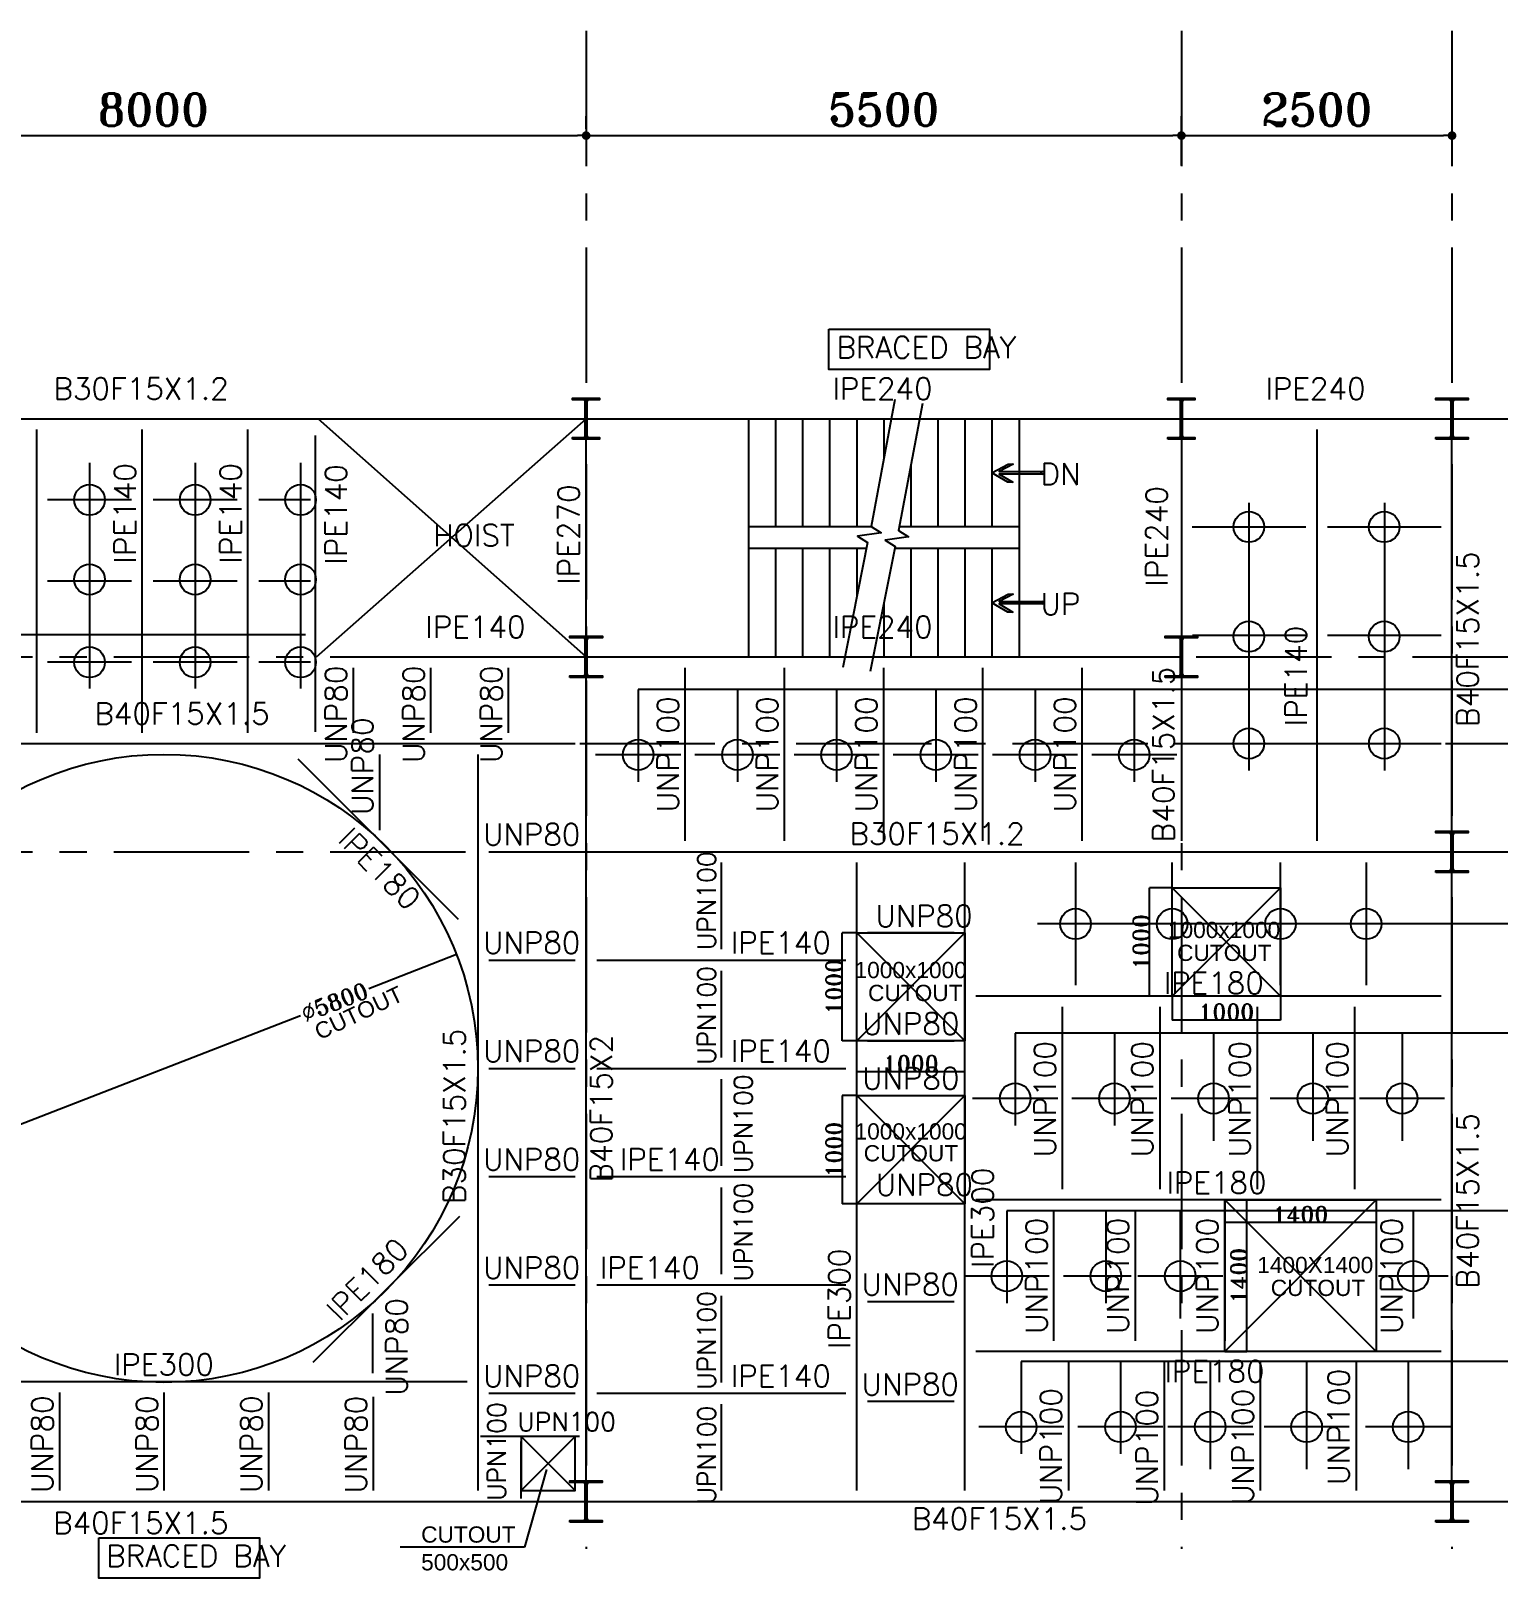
# Model space of a CAD drawing. Header units: inches. Extents: x 1387 to 2676, y -3554 to -2136.
# Drawn here: x 2546.3 to 2559.85, y -2580.46 to -2566.17 of the extents above; entities that cross this region are included whole.
import ezdxf
from ezdxf.enums import TextEntityAlignment as Align

# ---------------------------------------------------------------- set-up
doc = ezdxf.new("R2010")
doc.units = ezdxf.units.IN
doc.header["$MEASUREMENT"] = 0
doc.linetypes.add('CENTER', pattern=[2, 1.25, -0.25, 0.25, -0.25])
doc.linetypes.add('DASHDOTX2', pattern=[2, 1, -0.5, 0, -0.5])
for name, color, linetype in [('3G', 3, 'Continuous'), ('AA-IPE300', 27, 'Continuous'), ('AA_CUT OUT', 250, 'Continuous'), ('Ax', 1, 'DASHDOTX2'), ('AXE', 1, 'CENTER'), ('DIM', 8, 'Continuous'), ('MEMBER TEXT', 7, 'Continuous'), ('NEW-CO-TEXT', 7, 'Continuous'), ('STAIR', 145, 'Continuous'), ('STEEL', 33, 'Continuous'), ('UPN100', 1, 'Continuous'), ('wall', 4, 'Continuous')]:
    doc.layers.add(name, color=color, linetype=linetype)
doc.styles.add('ROMANS', font='ROMANS')
doc.styles.add('ROMANT', font='romant')
doc.styles.get("Standard").update_dxf_attribs({"font": 'arial.ttf'})
doc.dimstyles.new('1-100', dxfattribs={"dimtxt": 0.3, "dimasz": 0.08, "dimexe": 0.18, "dimexo": 0.0625, "dimgap": 0.09, "dimtad": 1, "dimdec": 0, "dimlfac": 1000, "dimdsep": 46, "dimtxsty": 'ROMANT', "dimblk": 'DOT', "dimcen": 0.09, "dimclrd": 1, "dimclre": 1, "dimclrt": 3, "dimadec": 0, "dimazin": 0, "dimtfac": 1, "dimtdec": 0, "dimtix": 1, "dimtofl": 0, "dimtmove": 2, "dimatfit": 3, "dimldrblk": 'DOT', "dimfxl": 1, "dimtolj": 1, "dimarcsym": 0})
doc.dimstyles.new('Copy of 1-100', dxfattribs={"dimtxt": 0.2, "dimasz": 0.08, "dimexe": 0.18, "dimexo": 0.0625, "dimgap": 0.09, "dimtad": 1, "dimdec": 0, "dimlfac": 1000, "dimdsep": 46, "dimtxsty": 'ROMANT', "dimblk": 'DOT', "dimcen": 0.09, "dimclrd": 1, "dimclre": 1, "dimclrt": 3, "dimadec": 0, "dimazin": 0, "dimtfac": 1, "dimtdec": 0, "dimtix": 1, "dimtofl": 0, "dimtmove": 2, "dimatfit": 3, "dimldrblk": 'DOT', "dimfxl": 1, "dimtolj": 1, "dimarcsym": 0})
doc.dimstyles.get("Standard").update_dxf_attribs({"dimtxt": 0.25, "dimasz": 0.18, "dimexe": 0.18, "dimexo": 0.0625, "dimgap": 0.09, "dimtad": 0, "dimdec": 0, "dimlfac": 100, "dimzin": 0, "dimdsep": 46, "dimtxsty": 'Standard', "dimcen": 0.09, "dimadec": 0, "dimazin": 0, "dimtfac": 1, "dimtdec": 0, "dimtofl": 0, "dimtmove": 0, "dimatfit": 3, "dimfxl": 1, "dimtolj": 1, "dimtzin": 0, "dimarcsym": 0})

# ---------------------------------------------------------------- blocks, each defined once
blk = doc.blocks.new('DOT')
at = {"layer": 'DIM', "color": 0, "linetype": 'ByBlock'}
blk.add_line((-0.5, 0), (-1, 0), dxfattribs=at)
at = {"layer": 'DIM', "color": 0, "linetype": 'ByBlock', "const_width": 0.5}
blk.add_lwpolyline([(-0.25, 0, 1), (0.25, 0, 1)], format="xyb", close=True, dxfattribs=at)
blk = doc.blocks.new('*D2538')
at = {"color": 1, "lineweight": -2, "transparency": 16777216}
for p, q in [((-9197, 5050), (-10007, 4735)), ((-14603, 2950), (-10640, 4489))]:
    blk.add_line(p, q, dxfattribs=at)
at = {"layer": 'Defpoints', "color": 0, "transparency": 16777216}
for p in [(-9197, 5050), (-14603, 2950)]:
    blk.add_point(p, dxfattribs=at)
at = {"color": 1, "lineweight": -2, "transparency": 16777216, "xscale": 0.08, "yscale": 0.08, "zscale": 0.08}
for p, rotation in [((-9197, 5050), 21.21852952433842), ((-14603, 2950), 201.2185295243384)]:
    blk.add_blockref('DOT', p, dxfattribs=dict(at, rotation=rotation))
at = {"color": 3, "transparency": 16777216, "insert": (-10324, 4612), "char_height": 150, "attachment_point": 5, "rotation": 21.2185, "style": 'ROMANT'}
blk.add_mtext('\\A1;∅5800', dxfattribs=at)
blk = doc.blocks.new('_Dot')
at = {"layer": 'DIM', "color": 0, "lineweight": -2}
blk.add_line((-0.5, 0), (-1, 0), dxfattribs=at)
at = {"layer": 'DIM', "color": 0, "const_width": 0.5}
blk.add_lwpolyline([(-0.25, 0, 1), (0.25, 0, 1)], format="xyb", close=True, dxfattribs=at)
blk = doc.blocks.new('*D2541')
at = {"color": 1, "lineweight": -2, "transparency": 16777216}
for p, q in [((-5500, 3749), (-5500, 3969)), ((-4500, 3969), (-5500, 3969)), ((-4500, 3749), (-4500, 3969))]:
    blk.add_line(p, q, dxfattribs=at)
at = {"layer": 'Defpoints', "color": 0, "transparency": 16777216}
for p in [(-5500, 3969), (-5500, 3749), (-4500, 3749)]:
    blk.add_point(p, dxfattribs=at)
at = {"color": 1, "lineweight": -2, "transparency": 16777216, "xscale": 0.08, "yscale": 0.08, "zscale": 0.08, "rotation": 180}
blk.add_blockref('DOT', (-5500, 3969), dxfattribs=at)
at = {"color": 1, "lineweight": -2, "transparency": 16777216, "xscale": 0.08, "yscale": 0.08, "zscale": 0.08}
blk.add_blockref('DOT', (-4500, 3969), dxfattribs=at)
at = {"color": 3, "transparency": 16777216, "insert": (-5000, 4044), "char_height": 150, "attachment_point": 5, "style": 'ROMANT'}
blk.add_mtext('\\A1;1000', dxfattribs=at)
blk = doc.blocks.new('*D2543')
at = {"color": 1, "lineweight": -2, "transparency": 16777216}
for p, q in [((-2585, 4667), (-2585, 4445)), ((-1585, 4667), (-1585, 4445)), ((-1585, 4445), (-2585, 4445))]:
    blk.add_line(p, q, dxfattribs=at)
at = {"layer": 'Defpoints', "color": 0, "transparency": 16777216}
for p in [(-2585, 4667), (-1585, 4667), (-2585, 4445)]:
    blk.add_point(p, dxfattribs=at)
at = {"color": 1, "lineweight": -2, "transparency": 16777216, "xscale": 0.08, "yscale": 0.08, "zscale": 0.08, "rotation": 180}
blk.add_blockref('DOT', (-2585, 4445), dxfattribs=at)
at = {"color": 1, "lineweight": -2, "transparency": 16777216, "xscale": 0.08, "yscale": 0.08, "zscale": 0.08}
blk.add_blockref('DOT', (-1585, 4445), dxfattribs=at)
at = {"color": 3, "transparency": 16777216, "insert": (-2085, 4520), "char_height": 150, "attachment_point": 5, "style": 'ROMANT'}
blk.add_mtext('\\A1;1000', dxfattribs=at)
blk = doc.blocks.new('*D2542')
at = {"color": 1, "lineweight": -2, "transparency": 16777216}
for p, q in [((-2585, 5667), (-2796, 5667)), ((-2796, 4667), (-2796, 5667)), ((-2585, 4667), (-2796, 4667))]:
    blk.add_line(p, q, dxfattribs=at)
at = {"layer": 'Defpoints', "color": 0, "transparency": 16777216}
for p in [(-2796, 5667), (-2585, 5667), (-2585, 4667)]:
    blk.add_point(p, dxfattribs=at)
at = {"color": 1, "lineweight": -2, "transparency": 16777216, "xscale": 0.08, "yscale": 0.08, "zscale": 0.08}
for p, rotation in [((-2796, 5667), 90), ((-2796, 4667), 270)]:
    blk.add_blockref('DOT', p, dxfattribs=dict(at, rotation=rotation))
at = {"color": 3, "transparency": 16777216, "insert": (-2871, 5167), "char_height": 150, "attachment_point": 5, "rotation": 90, "style": 'ROMANT'}
blk.add_mtext('\\A1;1000', dxfattribs=at)
blk = doc.blocks.new('*D2544')
at = {"color": 1, "lineweight": -2, "transparency": 16777216}
for p, q in [((-2100, 2785), (-2100, 2574)), ((-700, 2785), (-700, 2574)), ((-700, 2575), (-2100, 2575))]:
    blk.add_line(p, q, dxfattribs=at)
at = {"layer": 'Defpoints', "color": 0, "transparency": 16777216}
for p in [(-2100, 2785), (-700, 2785), (-2100, 2575)]:
    blk.add_point(p, dxfattribs=at)
at = {"color": 1, "lineweight": -2, "transparency": 16777216, "xscale": 0.08, "yscale": 0.08, "zscale": 0.08, "rotation": 180}
blk.add_blockref('DOT', (-2100, 2575), dxfattribs=at)
at = {"color": 1, "lineweight": -2, "transparency": 16777216, "xscale": 0.08, "yscale": 0.08, "zscale": 0.08}
blk.add_blockref('DOT', (-700, 2575), dxfattribs=at)
at = {"color": 3, "transparency": 16777216, "insert": (-1400, 2650), "char_height": 150, "attachment_point": 5, "style": 'ROMANT'}
blk.add_mtext('\\A1;1400', dxfattribs=at)
blk = doc.blocks.new('*D2545')
at = {"color": 1, "lineweight": -2, "transparency": 16777216}
for p, q in [((-2100, 2785), (-1894, 2785)), ((-1894, 1385), (-1894, 2785)), ((-2100, 1385), (-1894, 1385))]:
    blk.add_line(p, q, dxfattribs=at)
at = {"layer": 'Defpoints', "color": 0, "transparency": 16777216}
for p in [(-2100, 2785), (-1894, 2785), (-2100, 1385)]:
    blk.add_point(p, dxfattribs=at)
at = {"color": 1, "lineweight": -2, "transparency": 16777216, "xscale": 0.08, "yscale": 0.08, "zscale": 0.08}
for p, rotation in [((-1894, 2785), 90), ((-1894, 1385), 270)]:
    blk.add_blockref('DOT', p, dxfattribs=dict(at, rotation=rotation))
at = {"color": 3, "transparency": 16777216, "insert": (-1969, 2085), "char_height": 150, "attachment_point": 5, "rotation": 90, "style": 'ROMANT'}
blk.add_mtext('\\A1;1400', dxfattribs=at)
blk = doc.blocks.new('*D2540')
at = {"color": 1, "lineweight": -2, "transparency": 16777216}
for p, q in [((-5500, 3749), (-5634, 3749)), ((-5634, 3749), (-5634, 2749)), ((-5500, 2749), (-5634, 2749))]:
    blk.add_line(p, q, dxfattribs=at)
at = {"layer": 'Defpoints', "color": 0, "transparency": 16777216}
for p in [(-5500, 3749), (-5634, 2749), (-5500, 2749)]:
    blk.add_point(p, dxfattribs=at)
at = {"color": 1, "lineweight": -2, "transparency": 16777216, "xscale": 0.08, "yscale": 0.08, "zscale": 0.08}
for p, rotation in [((-5634, 3749), 90), ((-5634, 2749), 270)]:
    blk.add_blockref('DOT', p, dxfattribs=dict(at, rotation=rotation))
at = {"color": 3, "transparency": 16777216, "insert": (-5709, 3249), "char_height": 150, "attachment_point": 5, "rotation": 90, "style": 'ROMANT'}
blk.add_mtext('\\A1;1000', dxfattribs=at)
blk = doc.blocks.new('*D2539')
at = {"color": 1, "lineweight": -2, "transparency": 16777216}
for p, q in [((-5500, 5253), (-5634, 5253)), ((-5634, 4253), (-5634, 5253)), ((-5500, 4253), (-5634, 4253))]:
    blk.add_line(p, q, dxfattribs=at)
at = {"layer": 'Defpoints', "color": 0, "transparency": 16777216}
for p in [(-5634, 5253), (-5500, 5253), (-5500, 4253)]:
    blk.add_point(p, dxfattribs=at)
at = {"color": 1, "lineweight": -2, "transparency": 16777216, "xscale": 0.08, "yscale": 0.08, "zscale": 0.08}
for p, rotation in [((-5634, 5253), 90), ((-5634, 4253), 270)]:
    blk.add_blockref('DOT', p, dxfattribs=dict(at, rotation=rotation))
at = {"color": 3, "transparency": 16777216, "insert": (-5709, 4753), "char_height": 150, "attachment_point": 5, "rotation": 90, "style": 'ROMANT'}
blk.add_mtext('\\A1;1000', dxfattribs=at)
blk = doc.blocks.new('*D2060')
at = {"layer": 'Defpoints', "color": 0, "transparency": 16777216}
for p in [(2551.428, -2567.14), (2551.428, -2567.14), (2543.428, -2567.273)]:
    blk.add_point(p, dxfattribs=at)
at = {"layer": 'wall', "color": 1, "lineweight": -2, "transparency": 16777216}
for p, q in [((2543.428, -2567.211), (2543.428, -2566.96)), ((2551.428, -2567.078), (2551.428, -2566.96)), ((2543.508, -2567.14), (2551.348, -2567.14))]:
    blk.add_line(p, q, dxfattribs=at)
at = {"layer": 'wall', "color": 1, "lineweight": -2, "transparency": 16777216, "xscale": 0.08, "yscale": 0.08, "zscale": 0.08, "rotation": 180}
blk.add_blockref('DOT', (2543.428, -2567.14), dxfattribs=at)
at = {"layer": 'wall', "color": 1, "lineweight": -2, "transparency": 16777216, "xscale": 0.08, "yscale": 0.08, "zscale": 0.08}
blk.add_blockref('DOT', (2551.428, -2567.14), dxfattribs=at)
at = {"layer": 'wall', "color": 3, "transparency": 16777216, "insert": (2547.428, -2566.9), "char_height": 0.3, "attachment_point": 5, "style": 'ROMANT'}
blk.add_mtext('\\A1;8000', dxfattribs=at)
blk = doc.blocks.new('*D2055')
at = {"layer": 'Defpoints', "color": 0, "transparency": 16777216}
for p in [(2551.428, -2567.14), (2556.928, -2567.14), (2556.928, -2567.478)]:
    blk.add_point(p, dxfattribs=at)
at = {"layer": 'wall', "color": 1, "lineweight": -2, "transparency": 16777216}
for p, q in [((2551.428, -2567.078), (2551.428, -2566.96)), ((2556.928, -2567.415), (2556.928, -2566.96)), ((2551.508, -2567.14), (2556.848, -2567.14))]:
    blk.add_line(p, q, dxfattribs=at)
at = {"layer": 'wall', "color": 1, "lineweight": -2, "transparency": 16777216, "xscale": 0.08, "yscale": 0.08, "zscale": 0.08, "rotation": 180}
blk.add_blockref('DOT', (2551.428, -2567.14), dxfattribs=at)
at = {"layer": 'wall', "color": 1, "lineweight": -2, "transparency": 16777216, "xscale": 0.08, "yscale": 0.08, "zscale": 0.08}
blk.add_blockref('DOT', (2556.928, -2567.14), dxfattribs=at)
at = {"layer": 'wall', "color": 3, "transparency": 16777216, "insert": (2554.178, -2566.9), "char_height": 0.3, "attachment_point": 5, "style": 'ROMANT'}
blk.add_mtext('\\A1;5500', dxfattribs=at)
blk = doc.blocks.new('*D2059')
at = {"layer": 'Defpoints', "color": 0, "transparency": 16777216}
for p in [(2556.928, -2567.14), (2559.428, -2567.14), (2559.428, -2567.478)]:
    blk.add_point(p, dxfattribs=at)
at = {"layer": 'wall', "color": 1, "lineweight": -2, "transparency": 16777216}
for p, q in [((2556.928, -2567.078), (2556.928, -2566.96)), ((2559.428, -2567.415), (2559.428, -2566.96)), ((2557.008, -2567.14), (2559.348, -2567.14))]:
    blk.add_line(p, q, dxfattribs=at)
at = {"layer": 'wall', "color": 1, "lineweight": -2, "transparency": 16777216, "xscale": 0.08, "yscale": 0.08, "zscale": 0.08, "rotation": 180}
blk.add_blockref('DOT', (2556.928, -2567.14), dxfattribs=at)
at = {"layer": 'wall', "color": 1, "lineweight": -2, "transparency": 16777216, "xscale": 0.08, "yscale": 0.08, "zscale": 0.08}
blk.add_blockref('DOT', (2559.428, -2567.14), dxfattribs=at)
at = {"layer": 'wall', "color": 3, "transparency": 16777216, "insert": (2558.178, -2566.9), "char_height": 0.3, "attachment_point": 5, "style": 'ROMANT'}
blk.add_mtext('\\A1;2500', dxfattribs=at)
blk = doc.blocks.new('G$C48532B06')
at = {"color": 1}
for p, q in [((-15900, 9900), (-15400, 9400)), ((-15400, 9900), (-15900, 9400)), ((-2585, 5667.1), (-1585, 4667.1)), ((-1585, 5667.1), (-2585, 4667.1)), ((-5500.1, 5252.9), (-4500.1, 4252.9)), ((-4500.1, 5252.9), (-5500.1, 4252.9)), ((-5500.1, 3748.9), (-4500.1, 2748.9)), ((-4500.1, 3748.9), (-5500.1, 2748.9)), ((-2099.8, 2784.9), (-699.8, 1384.9)), ((-699.8, 2784.9), (-2099.8, 1384.9)), ((-8600, 600), (-8100, 100)), ((-8100, 600), (-8600, 100))]:
    blk.add_line(p, q, dxfattribs=at)
at = {"layer": 'AA_CUT OUT', "color": 1}
for points in [[(-15400, 9900), (-15900, 9900), (-15900, 9400), (-15400, 9400)], [(-2585, 5667.1), (-1585, 5667.1), (-1585, 4667.1), (-2585, 4667.1)], [(-5500.1, 5252.9), (-4500.1, 5252.9), (-4500.1, 4252.9), (-5500.1, 4252.9)], [(-5500.1, 3748.9), (-4500.1, 3748.9), (-4500.1, 2748.9), (-5500.1, 2748.9)], [(-2099.8, 2784.9), (-699.8, 2784.9), (-699.8, 1384.9), (-2099.8, 1384.9)], [(-8100, 600), (-8600, 600), (-8600, 100), (-8100, 100)]]:
    blk.add_lwpolyline(points, close=True, dxfattribs=at)
blk.add_circle((-11900, 4000), 2900, dxfattribs=at)
at = {"color": 3}
for s, p in [('CUTOUT', (-15185.5, 10522.3)), ('500x500', (-15185.5, 10266)), ('1000x1000', (-2624.3, 5203.5)), ('CUTOUT', (-2539.8, 4991.9)), ('1000x1000', (-5519.6, 4833.1)), ('CUTOUT', (-5395.1, 4621.5)), ('1000x1000', (-5519.6, 3342.5)), ('CUTOUT', (-5435.1, 3140.9)), ('1400X1400', (-1799.1, 2109.2)), ('CUTOUT', (-1674.6, 1897.7)), ('CUTOUT', (-9524.1, -380.1)), ('500x500', (-9524.1, -636.4))]:
    blk.add_text(s, height=150, dxfattribs=at).set_placement(p)
blk.add_text('CUTOUT', height=150, rotation=25.34706, dxfattribs=at).set_placement((-10463.1, 4258.3))
for base, p1, p2, picture, middle in [((-2796.1, 5667.1), (-2585, 4667.1), (-2585, 5667.1), '*D2542', (-2871.2, 5167.1)), ((-5633.8, 5252.9), (-5500.1, 4252.9), (-5500.1, 5252.9), '*D2539', (-5708.9, 4752.9)), ((-5633.8, 2748.9), (-5500.1, 3748.9), (-5500.1, 2748.9), '*D2540', (-5708.9, 3248.9)), ((-1894.3, 2784.9), (-2099.8, 1384.9), (-2099.8, 2784.9), '*D2545', (-1969.4, 2084.9))]:
    dim = blk.add_linear_dim(base=base, p1=p1, p2=p2, angle=90, dimstyle='Copy of 1-100', override={"dimtxt": 150, "dimlfac": 1})
    dim.commit()
    dim.dimension.update_dxf_attribs({"geometry": picture, "text_midpoint": middle})
dim = blk.add_diameter_dim_2p(p1=(-14603.4, 2950.4), p2=(-9196.6, 5049.6), dimstyle='Copy of 1-100', override={"dimtxt": 150, "dimlfac": 1})
dim.commit()
dim.dimension.update_dxf_attribs({"geometry": '*D2538', "text_midpoint": (-10323.5, 4612.1), "dimtype": 163})
for base, p1, p2, picture, middle in [((-2585, 4445), (-1585, 4667.1), (-2585, 4667.1), '*D2543', (-2085, 4520.1)), ((-5500.1, 3968.7), (-4500.1, 3748.9), (-5500.1, 3748.9), '*D2541', (-5000.1, 4043.8)), ((-2099.8, 2574.6), (-699.8, 2784.9), (-2099.8, 2784.9), '*D2544', (-1399.8, 2649.7))]:
    dim = blk.add_linear_dim(base=base, p1=p1, p2=p2, dimstyle='Copy of 1-100', override={"dimtxt": 150, "dimlfac": 1})
    dim.commit()
    dim.dimension.update_dxf_attribs({"geometry": picture, "text_midpoint": middle})
for points in [[(-15775, 9656.4), (-15526.6, 10480.1), (-14377.7, 10480.1)], [(-8366.1, 296.4), (-8567.9, -422.3), (-9716.9, -422.3)]]:
    blk.add_leader(points, dimstyle='Standard', override={"dimscale": 75}, dxfattribs=at)

msp = doc.modelspace()

# ---------------------------------------------------------------- hatches: boundary and pattern name
for points in [[(2551.420114, -2569.57906231), (2551.40863777, -2569.57906231, 0.4144144444), (2551.420114, -2569.59054642)], [(2551.435114, -2569.57906231), (2551.44659023, -2569.57906231, -0.4144144444), (2551.435114, -2569.59054642)], [(2556.92013946, -2569.57907653), (2556.90866323, -2569.57907653, 0.4144144444), (2556.92013946, -2569.59056063)], [(2556.93513946, -2569.57907653), (2556.94661569, -2569.57907653, -0.4144144444), (2556.93513946, -2569.59056063)], [(2559.42014023, -2569.57904164), (2559.408664, -2569.57904164, 0.4144144444), (2559.42014023, -2569.59052574)], [(2559.43514023, -2569.57904164), (2559.44661646, -2569.57904164, -0.4144144444), (2559.43514023, -2569.59052574)], [(2551.420114, -2569.92910182), (2551.40863777, -2569.92910182, -0.4144144444), (2551.420114, -2569.91761771)], [(2551.435114, -2569.92910182), (2551.44659023, -2569.92910182, 0.4144144444), (2551.435114, -2569.91761771)], [(2556.92013946, -2569.92911603), (2556.90866323, -2569.92911603, -0.4144144444), (2556.92013946, -2569.91763193)], [(2556.93513946, -2569.92911603), (2556.94661569, -2569.92911603, 0.4144144444), (2556.93513946, -2569.91763193)], [(2559.42014023, -2569.92908114), (2559.408664, -2569.92908114, -0.4144144444), (2559.42014023, -2569.91759704)], [(2559.43514023, -2569.92908114), (2559.44661646, -2569.92908114, 0.4144144444), (2559.43514023, -2569.91759704)], [(2551.42010832, -2571.77895307), (2551.40863209, -2571.77895307, 0.4144144444), (2551.42010832, -2571.79043717)], [(2551.43510832, -2571.77895307), (2551.44658454, -2571.77895307, -0.4144144444), (2551.43510832, -2571.79043717)], [(2556.92013455, -2571.77896692), (2556.90865832, -2571.77896692, 0.4144144444), (2556.92013455, -2571.79045103)], [(2556.93513455, -2571.77896692), (2556.94661078, -2571.77896692, -0.4144144444), (2556.93513455, -2571.79045103)], [(2551.42010832, -2572.12899257), (2551.40863209, -2572.12899257, -0.4144144444), (2551.42010832, -2572.11750847)], [(2551.43510832, -2572.12899257), (2551.44658454, -2572.12899257, 0.4144144444), (2551.43510832, -2572.11750847)], [(2556.92013455, -2572.12900643), (2556.90865832, -2572.12900643, -0.4144144444), (2556.92013455, -2572.11752232)], [(2556.93513455, -2572.12900643), (2556.94661078, -2572.12900643, 0.4144144444), (2556.93513455, -2572.11752232)], [(2559.42014023, -2573.57898056), (2559.408664, -2573.57898056, 0.4144144444), (2559.42014023, -2573.59046466)], [(2559.43514023, -2573.57898056), (2559.44661646, -2573.57898056, -0.4144144444), (2559.43514023, -2573.59046466)], [(2559.42014023, -2573.92902006), (2559.408664, -2573.92902006, -0.4144144444), (2559.42014023, -2573.91753596)], [(2559.43514023, -2573.92902006), (2559.44661646, -2573.92902006, 0.4144144444), (2559.43514023, -2573.91753596)], [(2551.4200985, -2579.57896041), (2551.40862227, -2579.57896041, 0.4144144444), (2551.4200985, -2579.59044451)], [(2551.4350985, -2579.57896041), (2551.44657472, -2579.57896041, -0.4144144444), (2551.4350985, -2579.59044451)], [(2559.42012473, -2579.57898056), (2559.4086485, -2579.57898056, 0.4144144444), (2559.42012473, -2579.59046466)], [(2559.43512473, -2579.57898056), (2559.44660096, -2579.57898056, -0.4144144444), (2559.43512473, -2579.59046466)], [(2551.4200985, -2579.92899991), (2551.40862227, -2579.92899991, -0.4144144444), (2551.4200985, -2579.91751581)], [(2551.4350985, -2579.92899991), (2551.44657472, -2579.92899991, 0.4144144444), (2551.4350985, -2579.91751581)], [(2559.42012473, -2579.92902006), (2559.4086485, -2579.92902006, -0.4144144444), (2559.42012473, -2579.91753596)], [(2559.43512473, -2579.92902006), (2559.44660096, -2579.92902006, 0.4144144444), (2559.43512473, -2579.91753596)]]:
    msp.add_hatch(color=1).paths.add_polyline_path(points)

# ---------------------------------------------------------------- linework, layer by layer
at = {"color": 96, "elevation": -0.001}
for points in [[(2553.67149011, -2568.92823565), (2555.15486587, -2568.92823565), (2555.15486587, -2569.30098871), (2553.67149011, -2569.30098871)], [(2546.92536702, -2580.08853947), (2548.40874278, -2580.08853947), (2548.40874278, -2580.46129253), (2546.92536702, -2580.46129253)]]:
    msp.add_lwpolyline(points, close=True, dxfattribs=at)
for points in [[(2555.64950338, -2570.24256192), (2555.62807943, -2570.25404896), (2555.64950338, -2570.26554896), (2555.24328622, -2570.26554896), (2555.36937596, -2570.34100267), (2555.32287863, -2570.34100267), (2555.1775714, -2570.25404896), (2555.3275714, -2570.17362236), (2555.37406872, -2570.17362236), (2555.24551685, -2570.24254896), (2555.64950338, -2570.24254896)], [(2555.64950338, -2571.44256192), (2555.62807943, -2571.45404896), (2555.64950338, -2571.46554896), (2555.24328622, -2571.46554896), (2555.36937596, -2571.54100267), (2555.32287863, -2571.54100267), (2555.1775714, -2571.45404896), (2555.3275714, -2571.37362236), (2555.37406872, -2571.37362236), (2555.24551685, -2571.44254896), (2555.64950338, -2571.44254896)]]:
    msp.add_lwpolyline(points)
at = {"layer": '3G'}
for points in [[(2551.302614, -2569.94406231), (2551.302614, -2569.92906231), (2551.420114, -2569.92906231), (2551.420114, -2569.57906231), (2551.302614, -2569.57906231), (2551.302614, -2569.56406231), (2551.552614, -2569.56406231), (2551.552614, -2569.57906231), (2551.435114, -2569.57906231), (2551.435114, -2569.92906231), (2551.552614, -2569.92906231), (2551.552614, -2569.94406231)], [(2556.80263946, -2569.94407653), (2556.80263946, -2569.92907653), (2556.92013946, -2569.92907653), (2556.92013946, -2569.57907653), (2556.80263946, -2569.57907653), (2556.80263946, -2569.56407653), (2557.05263946, -2569.56407653), (2557.05263946, -2569.57907653), (2556.93513946, -2569.57907653), (2556.93513946, -2569.92907653), (2557.05263946, -2569.92907653), (2557.05263946, -2569.94407653)], [(2559.27764023, -2569.94404164), (2559.27764023, -2569.92904164), (2559.42014023, -2569.92904164), (2559.42014023, -2569.57904164), (2559.27764023, -2569.57904164), (2559.27764023, -2569.56404164), (2559.57764023, -2569.56404164), (2559.57764023, -2569.57904164), (2559.43514023, -2569.57904164), (2559.43514023, -2569.92904164), (2559.57764023, -2569.92904164), (2559.57764023, -2569.94404164)], [(2551.27760832, -2572.14395307), (2551.27760832, -2572.12895307), (2551.42010832, -2572.12895307), (2551.42010832, -2571.77895307), (2551.27760832, -2571.77895307), (2551.27760832, -2571.76395307), (2551.57760832, -2571.76395307), (2551.57760832, -2571.77895307), (2551.43510832, -2571.77895307), (2551.43510832, -2572.12895307), (2551.57760832, -2572.12895307), (2551.57760832, -2572.14395307)], [(2556.77763455, -2572.14396692), (2556.77763455, -2572.12896692), (2556.92013455, -2572.12896692), (2556.92013455, -2571.77896692), (2556.77763455, -2571.77896692), (2556.77763455, -2571.76396692), (2557.07763455, -2571.76396692), (2557.07763455, -2571.77896692), (2556.93513455, -2571.77896692), (2556.93513455, -2572.12896692), (2557.07763455, -2572.12896692), (2557.07763455, -2572.14396692)], [(2559.27764023, -2573.94398056), (2559.27764023, -2573.92898056), (2559.42014023, -2573.92898056), (2559.42014023, -2573.57898056), (2559.27764023, -2573.57898056), (2559.27764023, -2573.56398056), (2559.57764023, -2573.56398056), (2559.57764023, -2573.57898056), (2559.43514023, -2573.57898056), (2559.43514023, -2573.92898056), (2559.57764023, -2573.92898056), (2559.57764023, -2573.94398056)], [(2551.2775985, -2579.94396041), (2551.2775985, -2579.92896041), (2551.4200985, -2579.92896041), (2551.4200985, -2579.57896041), (2551.2775985, -2579.57896041), (2551.2775985, -2579.56396041), (2551.5775985, -2579.56396041), (2551.5775985, -2579.57896041), (2551.4350985, -2579.57896041), (2551.4350985, -2579.92896041), (2551.5775985, -2579.92896041), (2551.5775985, -2579.94396041)], [(2559.27762473, -2579.94398056), (2559.27762473, -2579.92898056), (2559.42012473, -2579.92898056), (2559.42012473, -2579.57898056), (2559.27762473, -2579.57898056), (2559.27762473, -2579.56398056), (2559.57762473, -2579.56398056), (2559.57762473, -2579.57898056), (2559.43512473, -2579.57898056), (2559.43512473, -2579.92898056), (2559.57762473, -2579.92898056), (2559.57762473, -2579.94398056)]]:
    msp.add_lwpolyline(points, close=True, dxfattribs=at)
for centre, start, end in [((2551.420114, -2569.57907018), 180.157926883, 270.157926883), ((2551.435114, -2569.57907018), 269.842073117, 359.842073117), ((2551.435114, -2569.57907018), 269.842073117, 359.842073117), ((2556.92013946, -2569.5790844), 180.157926883, 270.157926883), ((2556.93513946, -2569.5790844), 269.842073117, 359.842073117), ((2556.93513946, -2569.5790844), 269.842073117, 359.842073117), ((2559.42014023, -2569.57904951), 180.157926883, 270.157926883), ((2559.43514023, -2569.57904951), 269.842073117, 359.842073117), ((2559.43514023, -2569.57904951), 269.842073117, 359.842073117), ((2551.420114, -2569.92909395), 89.842073117, 179.842073117), ((2551.420114, -2569.92909395), 89.842073117, 179.842073117), ((2551.435114, -2569.92909395), 0.157926883, 90.157926883), ((2551.435114, -2569.92909395), 0.157926883, 90.157926883), ((2551.435114, -2569.92909395), 0.157926883, 90.157926883), ((2556.92013946, -2569.92910816), 89.842073117, 179.842073117), ((2556.92013946, -2569.92910816), 89.842073117, 179.842073117), ((2556.93513946, -2569.92910816), 0.157926883, 90.157926883), ((2556.93513946, -2569.92910816), 0.157926883, 90.157926883), ((2556.93513946, -2569.92910816), 0.157926883, 90.157926883), ((2559.42014023, -2569.92907327), 89.842073117, 179.842073117), ((2559.42014023, -2569.92907327), 89.842073117, 179.842073117), ((2559.43514023, -2569.92907327), 0.157926883, 90.157926883), ((2559.43514023, -2569.92907327), 0.157926883, 90.157926883), ((2559.43514023, -2569.92907327), 0.157926883, 90.157926883), ((2551.42010832, -2571.77896094), 180.157926883, 270.157926883), ((2551.43510832, -2571.77896094), 269.842073117, 359.842073117), ((2551.43510832, -2571.77896094), 269.842073117, 359.842073117), ((2556.92013455, -2571.77897479), 180.157926883, 270.157926883), ((2556.93513455, -2571.77897479), 269.842073117, 359.842073117), ((2556.93513455, -2571.77897479), 269.842073117, 359.842073117), ((2551.42010832, -2572.1289847), 89.842073117, 179.842073117), ((2551.42010832, -2572.1289847), 89.842073117, 179.842073117), ((2551.43510832, -2572.1289847), 0.157926883, 90.157926883), ((2551.43510832, -2572.1289847), 0.157926883, 90.157926883), ((2551.43510832, -2572.1289847), 0.157926883, 90.157926883), ((2556.92013455, -2572.12899856), 89.842073117, 179.842073117), ((2556.92013455, -2572.12899856), 89.842073117, 179.842073117), ((2556.93513455, -2572.12899856), 0.157926883, 90.157926883), ((2556.93513455, -2572.12899856), 0.157926883, 90.157926883), ((2556.93513455, -2572.12899856), 0.157926883, 90.157926883), ((2559.42014023, -2573.57898843), 180.157926883, 270.157926883), ((2559.43514023, -2573.57898843), 269.842073117, 359.842073117), ((2559.43514023, -2573.57898843), 269.842073117, 359.842073117), ((2559.42014023, -2573.92901219), 89.842073117, 179.842073117), ((2559.42014023, -2573.92901219), 89.842073117, 179.842073117), ((2559.43514023, -2573.92901219), 0.157926883, 90.157926883), ((2559.43514023, -2573.92901219), 0.157926883, 90.157926883), ((2559.43514023, -2573.92901219), 0.157926883, 90.157926883), ((2551.4200985, -2579.57896828), 180.157926883, 270.157926883), ((2551.4350985, -2579.57896828), 269.842073117, 359.842073117), ((2551.4350985, -2579.57896828), 269.842073117, 359.842073117), ((2559.42012473, -2579.57898843), 180.157926883, 270.157926883), ((2559.43512473, -2579.57898843), 269.842073117, 359.842073117), ((2559.43512473, -2579.57898843), 269.842073117, 359.842073117), ((2551.4200985, -2579.92899204), 89.842073117, 179.842073117), ((2551.4200985, -2579.92899204), 89.842073117, 179.842073117), ((2551.4350985, -2579.92899204), 0.157926883, 90.157926883), ((2551.4350985, -2579.92899204), 0.157926883, 90.157926883), ((2551.4350985, -2579.92899204), 0.157926883, 90.157926883), ((2559.42012473, -2579.92901219), 89.842073117, 179.842073117), ((2559.42012473, -2579.92901219), 89.842073117, 179.842073117), ((2559.43512473, -2579.92901219), 0.157926883, 90.157926883), ((2559.43512473, -2579.92901219), 0.157926883, 90.157926883), ((2559.43512473, -2579.92901219), 0.157926883, 90.157926883)]:
    msp.add_arc(centre, 0.01147623, start, end, dxfattribs=at)
at = {"layer": 'AA-IPE300', "color": 3}
for p, q in [((2543.42759628, -2569.75404896), (2559.42759628, -2569.75404896)), ((2551.42759628, -2579.75404896), (2551.42759628, -2569.75404896)), ((2556.92759628, -2569.75404896), (2556.92759628, -2573.65404896)), ((2559.42759628, -2579.75404896), (2559.42759628, -2569.75404896)), ((2546.35259628, -2572.65408775), (2546.35259628, -2569.85404896)), ((2547.32759628, -2572.65408775), (2547.32759628, -2569.85404896)), ((2548.30259628, -2572.65408775), (2548.30259628, -2569.85404896)), ((2548.9276136, -2572.64728998), (2548.9276136, -2569.9083102)), ((2558.17759628, -2569.85404896), (2558.17759628, -2573.65404896)), ((2557.02759628, -2570.75404896), (2558.07759628, -2570.75404896)), ((2558.27759628, -2570.75404896), (2559.32759628, -2570.75404896)), ((2557.03114628, -2571.75404896), (2558.07759628, -2571.75404896)), ((2558.27759628, -2571.75404896), (2559.32759628, -2571.75404896)), ((2549.37759628, -2571.95404896), (2556.92404628, -2571.95404896)), ((2549.27759628, -2572.65408775), (2549.27759628, -2572.05404896)), ((2549.99425628, -2572.65408775), (2549.99425628, -2572.05404896)), ((2550.71091628, -2572.65408775), (2550.71091628, -2572.05404896)), ((2552.34419504, -2573.65404896), (2552.34419504, -2572.05404896)), ((2553.26085504, -2573.65404896), (2553.26085504, -2572.05404896)), ((2554.17751504, -2573.65404896), (2554.17751504, -2572.05404896)), ((2555.09417504, -2573.65404896), (2555.09417504, -2572.05404896)), ((2556.01083504, -2573.65404896), (2556.01083504, -2572.05404896)), ((2543.42759628, -2572.75408775), (2551.32759628, -2572.75408775)), ((2557.02759628, -2572.75404896), (2558.07759628, -2572.75404896)), ((2558.27759628, -2572.75404896), (2559.32759628, -2572.75404896)), ((2550.2499692, -2574.37781447), (2548.76604495, -2572.89840859)), ((2549.52168981, -2573.55449422), (2549.52168981, -2572.85408775)), ((2550.42759628, -2572.85408775), (2550.42759628, -2579.65404896)), ((2552.30144231, -2572.85841026), (2551.51560997, -2572.85841026)), ((2553.21810231, -2572.85841026), (2552.43226997, -2572.85841026)), ((2554.13476231, -2572.85841026), (2553.34892997, -2572.85841026)), ((2555.05142231, -2572.85841026), (2554.26558997, -2572.85841026)), ((2555.96808231, -2572.85841026), (2555.18224997, -2572.85841026)), ((2556.88482031, -2572.8584221), (2556.09898796, -2572.8584221)), ((2550.52759628, -2573.75404896), (2551.32759628, -2573.75404896)), ((2551.52759628, -2573.75404896), (2559.42759628, -2573.75404896)), ((2553.92746781, -2579.65404896), (2553.92746781, -2573.85404896)), ((2554.92746781, -2579.65404896), (2554.92746781, -2573.85404896)), ((2555.94996781, -2573.85404896), (2555.94996781, -2574.9869538)), ((2556.84261612, -2574.9869538), (2556.84261612, -2573.85404896)), ((2557.84261612, -2574.9869538), (2557.84261612, -2573.85404896)), ((2558.63511612, -2573.85404896), (2558.63511612, -2574.9869538)), ((2554.82746781, -2574.50119712), (2554.02746781, -2574.50119712)), ((2550.52759628, -2574.75404896), (2551.32759628, -2574.75404896)), ((2551.52759628, -2574.75404896), (2553.82746781, -2574.75404896)), ((2559.32759628, -2575.0869538), (2555.02746781, -2575.0869538)), ((2555.82746781, -2575.1869538), (2555.82746781, -2576.8691538)), ((2556.72746781, -2575.1869538), (2556.72746781, -2576.8691538)), ((2557.62746781, -2575.1869538), (2557.62746781, -2576.8691538)), ((2558.52746781, -2575.1869538), (2558.52746781, -2576.8691538)), ((2554.02746781, -2575.50119712), (2554.82746781, -2575.50119712)), ((2550.52759628, -2575.75404896), (2551.32759628, -2575.75404896)), ((2551.52759628, -2575.75404896), (2553.82746781, -2575.75404896)), ((2554.02746781, -2576.00519712), (2554.82746781, -2576.00519712)), ((2555.78471508, -2576.0324151), (2554.99888274, -2576.0324151)), ((2556.70137508, -2576.0324151), (2555.91554274, -2576.0324151)), ((2557.61803508, -2576.0324151), (2556.83220274, -2576.0324151)), ((2558.53469508, -2576.0324151), (2557.74886274, -2576.0324151)), ((2559.3596433, -2576.0324151), (2558.57381096, -2576.0324151)), ((2550.52759628, -2576.75404896), (2551.32759628, -2576.75404896)), ((2551.52759628, -2576.75404896), (2553.82746781, -2576.75404896)), ((2559.32759628, -2576.9691538), (2555.02746781, -2576.9691538)), ((2550.25778265, -2577.12246189), (2548.90430302, -2578.4715661)), ((2554.82746781, -2577.00519712), (2554.02746781, -2577.00519712)), ((2555.74976781, -2578.2691538), (2555.74976781, -2577.0691538)), ((2556.50206781, -2578.2691538), (2556.50206781, -2577.0691538)), ((2557.32781612, -2577.0691538), (2557.32781612, -2578.2691538)), ((2558.72781612, -2577.0691538), (2558.72781612, -2578.2691538)), ((2555.70701508, -2577.6735151), (2554.92118274, -2577.6735151)), ((2556.46245466, -2577.6735151), (2555.83784274, -2577.6735151)), ((2557.31055488, -2577.6735151), (2556.52472254, -2577.6735151)), ((2559.39149893, -2577.6735151), (2558.74748925, -2577.6735151)), ((2550.52759628, -2577.75404896), (2551.32759628, -2577.75404896)), ((2551.52759628, -2577.75404896), (2553.82746781, -2577.75404896)), ((2554.82746781, -2577.90987262), (2554.02746781, -2577.90987262)), ((2549.45709628, -2578.56894083), (2549.45709628, -2578.01819722)), ((2559.32759628, -2578.3691538), (2555.02746781, -2578.3691538)), ((2555.88346781, -2578.4691538), (2555.88346781, -2579.65404896)), ((2556.76946781, -2578.4691538), (2556.76946781, -2579.65404896)), ((2557.65546781, -2578.4691538), (2557.65546781, -2579.65404896)), ((2558.54146781, -2578.4691538), (2558.54146781, -2579.65404896)), ((2550.32759628, -2578.64904896), (2544.73209628, -2578.64904896)), ((2546.56409628, -2579.65404896), (2546.56409628, -2578.74904896)), ((2547.53009628, -2579.65404896), (2547.53009628, -2578.74904896)), ((2548.49609628, -2579.65404896), (2548.49609628, -2578.74904896)), ((2549.46209628, -2579.65404896), (2549.46209628, -2578.78612309)), ((2550.52759628, -2578.75404896), (2551.32759628, -2578.75404896)), ((2551.52759628, -2578.75404896), (2553.82746781, -2578.75404896)), ((2554.82746781, -2578.83187262), (2554.02746781, -2578.83187262)), ((2555.84071508, -2579.06596268), (2555.05488274, -2579.06596268)), ((2556.75737508, -2579.06596268), (2555.97154274, -2579.06596268)), ((2557.58770462, -2579.06596268), (2556.80187228, -2579.06596268)), ((2558.47779177, -2579.06596268), (2557.69195943, -2579.06596268)), ((2559.4156433, -2579.06596268), (2558.62981096, -2579.06596268)), ((2543.42759628, -2579.75404896), (2559.42759628, -2579.75404896))]:
    msp.add_line(p, q, dxfattribs=at)
at = {"layer": 'AA_CUT OUT', "color": 3}
for p, q in [((2548.93827925, -2571.95395396), (2551.42759628, -2569.75404896)), ((2551.42759628, -2571.95404896), (2548.95353334, -2569.75404896))]:
    msp.add_line(p, q, dxfattribs=at)
at = {"layer": 'Ax', "linetype": 'Continuous', "ltscale": 0.5}
for p, q in [((2546.84009628, -2570.16197512), (2546.84009628, -2572.2474497)), ((2547.81509628, -2570.16197512), (2547.81509628, -2572.2474497)), ((2548.79009628, -2570.16197512), (2548.79009628, -2572.2474497)), ((2557.55170341, -2570.53025429), (2557.55170341, -2573.00277703)), ((2558.80259628, -2570.53025429), (2558.80259628, -2573.00277703)), ((2540.4680745, -2571.7488122), (2548.83648718, -2571.7488122)), ((2562.06089873, -2572.25438728), (2551.90852614, -2572.25438728)), ((2551.90852614, -2572.25438728), (2551.90852614, -2573.10713833)), ((2552.82518614, -2572.25438728), (2552.82518614, -2573.10713833)), ((2553.74184614, -2572.25438728), (2553.74184614, -2573.10715018)), ((2554.65850614, -2572.25438728), (2554.65850614, -2573.10715018)), ((2555.57516614, -2572.25438728), (2555.57516614, -2573.10715018)), ((2556.49190414, -2572.25438728), (2556.49190414, -2573.10715018)), ((2561.89341857, -2574.42050138), (2555.59894612, -2574.42050138)), ((2561.89341857, -2575.42839212), (2555.39179891, -2575.42839212)), ((2555.39179891, -2575.42839212), (2555.39179891, -2576.28114317)), ((2556.30845891, -2575.42839212), (2556.30845891, -2576.28114317)), ((2557.22511891, -2575.42839212), (2557.22511891, -2576.42275321)), ((2558.14177891, -2575.42839212), (2558.14177891, -2576.42275321)), ((2558.96672713, -2575.42839212), (2558.96672713, -2576.42276506)), ((2561.81571857, -2577.06949212), (2555.31409891, -2577.06949212)), ((2555.31409891, -2577.06949212), (2555.31409891, -2577.92224317)), ((2556.23075891, -2577.06949212), (2556.23075891, -2577.92224317)), ((2556.91763871, -2577.06949212), (2556.91763871, -2578.06385321)), ((2559.06949409, -2577.06949212), (2559.06949409, -2578.06386506)), ((2561.94941857, -2578.4619397), (2555.44779891, -2578.4619397)), ((2555.44779891, -2578.4619397), (2555.44779891, -2579.31469075)), ((2556.36445891, -2578.4619397), (2556.36445891, -2579.31469075)), ((2557.19478845, -2578.4619397), (2557.19478845, -2579.45630079)), ((2558.0848756, -2578.4619397), (2558.0848756, -2579.45630079)), ((2559.02272713, -2578.4619397), (2559.02272713, -2579.45631264))]:
    msp.add_line(p, q, dxfattribs=at)
for centre in [(2546.84009628, -2570.50406836), (2547.81509628, -2570.50406836), (2548.79009628, -2570.50406836), (2557.55081055, -2570.75404896), (2558.80170341, -2570.75404896), (2546.84009628, -2571.2395033), (2547.81509628, -2571.2395033), (2548.79009628, -2571.2395033), (2557.55081055, -2571.76651566), (2558.80170341, -2571.76651566), (2546.84009628, -2572.00406836), (2547.81509628, -2572.00406836), (2548.79009628, -2572.00406836), (2557.55170341, -2572.75404896), (2558.80259628, -2572.75404896), (2551.90852614, -2572.85841026), (2551.90852614, -2572.85841026), (2552.82518614, -2572.85841026), (2552.82518614, -2572.85841026), (2553.74184614, -2572.85841026), (2553.74184614, -2572.85841026), (2554.65850614, -2572.85841026), (2554.65850614, -2572.85841026), (2555.57516614, -2572.85841026), (2555.57516614, -2572.8584221), (2556.49190414, -2572.8584221), (2556.49190414, -2572.8584221), (2555.94996781, -2574.42050138), (2556.84261612, -2574.42050138), (2557.84261612, -2574.42050138), (2558.63511612, -2574.42050138), (2555.39179891, -2576.0324151), (2555.39179891, -2576.0324151), (2556.30845891, -2576.0324151), (2556.30845891, -2576.0324151), (2557.22511891, -2576.0324151), (2557.22511891, -2576.0324151), (2558.14177891, -2576.0324151), (2558.14177891, -2576.0324151), (2558.96672713, -2576.0324151), (2558.96672713, -2576.03242694), (2555.31409891, -2577.6735151), (2555.31409891, -2577.6735151), (2556.23075891, -2577.6735151), (2556.23075891, -2577.6735151), (2556.91763871, -2577.6735151), (2556.91763871, -2577.6735151), (2559.06949409, -2577.6735151), (2559.06949409, -2577.67352694), (2555.44779891, -2579.06596268), (2555.44779891, -2579.06596268), (2556.36445891, -2579.06596268), (2556.36445891, -2579.06596268), (2557.19478845, -2579.06596268), (2557.19478845, -2579.06596268), (2558.0848756, -2579.06596268), (2558.0848756, -2579.06596268), (2559.02272713, -2579.06596268), (2559.02272713, -2579.06597452)]:
    msp.add_circle(centre, 0.14161004, dxfattribs=at)
at = {"layer": 'AXE'}
for p, q in [((2551.42762325, -2566.17330872), (2551.42758703, -2580.19118943)), ((2556.92764949, -2566.17330872), (2556.92761326, -2580.19118943)), ((2559.42764949, -2566.17330872), (2559.42761326, -2580.19118943)), ((2539.06337184, -2569.75404896), (2562.34108428, -2569.75404896)), ((2539.06337184, -2571.95392924), (2562.34108428, -2571.95398788)), ((2537.36831379, -2572.75392924), (2562.34108428, -2572.75398788)), ((2539.06337184, -2573.75392924), (2562.34108428, -2573.75398788)), ((2539.06337184, -2579.75392924), (2562.34108428, -2579.75398788))]:
    msp.add_line(p, q, dxfattribs=at)
at = {"layer": 'STAIR', "color": 3}
for p, q in [((2552.92747186, -2569.75404896), (2552.92747186, -2571.95404896)), ((2553.17747186, -2569.75404896), (2553.17747186, -2570.75404896)), ((2553.42747186, -2569.75404896), (2553.42747186, -2570.75404896)), ((2553.67749674, -2569.75404896), (2553.67749674, -2570.75404896)), ((2553.92749674, -2569.75404896), (2553.92749674, -2570.75404896)), ((2554.17752163, -2569.75404896), (2554.17752163, -2570.12451329)), ((2554.67754651, -2569.75404896), (2554.67754651, -2570.75404896)), ((2554.92754651, -2569.75404896), (2554.92754651, -2570.75404896)), ((2555.1775714, -2569.75404896), (2555.1775714, -2570.75404896)), ((2555.4275714, -2569.75404896), (2555.4275714, -2571.95404896)), ((2554.42752163, -2570.18637308), (2554.42752163, -2570.75404896)), ((2554.06621025, -2570.75404896), (2552.92747186, -2570.75404896)), ((2555.4275714, -2570.75404896), (2554.32074456, -2570.75404896)), ((2554.01676339, -2570.95404896), (2552.92747186, -2570.95404896)), ((2553.17747186, -2570.95404896), (2553.17747186, -2571.95404896)), ((2553.42747186, -2570.95404896), (2553.42747186, -2571.95404896)), ((2553.67749674, -2570.95404896), (2553.67749674, -2571.95404896)), ((2553.92749674, -2570.95404896), (2553.92749674, -2571.40329967)), ((2555.4275714, -2570.95404896), (2554.27879179, -2570.95404896)), ((2554.42752163, -2570.95404896), (2554.42752163, -2571.95404896)), ((2554.67754651, -2570.95404896), (2554.67754651, -2571.95404896)), ((2554.92754651, -2570.95404896), (2554.92754651, -2571.95404896)), ((2555.1775714, -2570.95404896), (2555.1775714, -2571.95404896)), ((2554.17752163, -2571.46370955), (2554.17752163, -2571.95404896))]:
    msp.add_line(p, q, dxfattribs=at)
at = {"layer": 'STEEL'}
for points in [[(2554.28057713, -2569.57662299), (2554.05986105, -2570.75005087), (2554.15264133, -2570.80847463), (2553.93538557, -2570.83824026), (2554.02816584, -2570.89666402), (2553.79851313, -2572.05243328)], [(2554.53524511, -2569.61366561), (2554.31452904, -2570.78709349), (2554.40730931, -2570.84551724), (2554.19005356, -2570.87528288), (2554.28283383, -2570.93370663), (2554.05318112, -2572.0894759)]]:
    msp.add_lwpolyline(points, dxfattribs=at)
at = {"layer": 'UPN100', "color": 3}
for p, q in [((2547.22759628, -2570.50406836), (2546.45259628, -2570.50406836)), ((2548.20259628, -2570.50406836), (2547.42759628, -2570.50406836)), ((2548.88049797, -2570.50406836), (2548.40259628, -2570.50406836)), ((2547.22759628, -2571.25406836), (2546.45259628, -2571.25406836)), ((2548.20259628, -2571.25406836), (2547.42759628, -2571.25406836)), ((2548.88049797, -2571.25406836), (2548.40259628, -2571.25406836)), ((2547.22759628, -2572.00406836), (2546.45259628, -2572.00406836)), ((2548.20259628, -2572.00406836), (2547.42759628, -2572.00406836)), ((2548.88049797, -2572.00406836), (2548.40259628, -2572.00406836)), ((2552.67753204, -2574.65404896), (2552.67753204, -2573.85404896)), ((2552.67753204, -2575.65404896), (2552.67753204, -2574.85404896)), ((2552.67753204, -2576.65404896), (2552.67753204, -2575.85404896)), ((2552.67753204, -2577.65404896), (2552.67753204, -2576.85404896)), ((2552.67753204, -2578.65404896), (2552.67753204, -2577.85404896)), ((2552.67753204, -2579.65404896), (2552.67753204, -2578.85404896)), ((2551.3653097, -2579.15404896), (2550.45043639, -2579.15404896)), ((2550.82759628, -2579.72652283), (2550.82759628, -2579.2016255))]:
    msp.add_line(p, q, dxfattribs=at)

# ---------------------------------------------------------------- block references
at = {"layer": 'AA_CUT OUT', "color": 3, "xscale": 0.001, "yscale": 0.001, "zscale": 0.001}
msp.add_blockref('G$C48532B06', (2559.42759628, -2579.75404896), dxfattribs=at)

# ---------------------------------------------------------------- texts
at = {"color": 3, "style": 'ROMANS'}
for p in [(2553.73957734, -2569.19597858, -0.001), (2546.99345425, -2580.3562824, -0.001)]:
    msp.add_text('BRACED BAY', height=0.2, dxfattribs=at).set_placement(p)
at = {"layer": 'MEMBER TEXT', "color": 3, "ltscale": 2, "style": 'ROMANS'}
for s, height, p in [('B30F15X1.2', 0.2, (2547.31608154, -2569.63705597)), ('IPE240', 0.2, (2554.16628196, -2569.63705597)), ('IPE240', 0.2, (2558.16608154, -2569.63705597)), ('HOIST', 0.2, (2550.39093551, -2570.99125762)), ('IPE140', 0.2, (2550.4044334, -2571.83705597)), ('IPE240', 0.2, (2554.16628196, -2571.83705597)), ('B40F15X1.5', 0.2, (2547.6942394, -2572.63709476)), ('UNP80', 0.2, (2550.92484628, -2573.75404896)), ('B30F15X1.2', 0.2, (2554.67006889, -2573.74787755)), ('UNP80', 0.2, (2554.54960221, -2574.50637113)), ('UNP80', 0.2, (2550.92484628, -2574.75404896)), ('IPE140', 0.2, (2553.22708251, -2574.75404896)), ('IPE180', 0.2, (2557.22636912, -2575.12526058)), ('UNP80', 0.2, (2554.42746781, -2575.50119712)), ('UNP80', 0.2, (2550.92484628, -2575.75404896)), ('IPE140', 0.2, (2553.22708251, -2575.75404896)), ('UNP80', 0.2, (2554.42746781, -2576.00519712)), ('UNP80', 0.2, (2550.92484628, -2576.75404896)), ('IPE140', 0.2, (2552.20190045, -2576.75404896)), ('UNP80', 0.2, (2554.55268502, -2576.98787262)), ('IPE180', 0.2, (2557.25147081, -2576.9691538)), ('UNP80', 0.2, (2550.92484628, -2577.75404896)), ('IPE140', 0.2, (2552.01649541, -2577.75404896)), ('UNP80', 0.2, (2554.42305375, -2577.90987262)), ('IPE300', 0.2, (2547.52709628, -2578.64904896)), ('UNP80', 0.2, (2550.92484628, -2578.75404896)), ('IPE140', 0.2, (2553.22708251, -2578.75404896)), ('IPE180', 0.2, (2557.23376254, -2578.71308432)), ('UNP80', 0.2, (2554.42305375, -2578.83187262)), ('UPN100', 0.17, (2551.24825329, -2579.15404896)), ('B40F15X1.5', 0.2, (2555.24604525, -2580.0741951)), ('B40F15X1.5', 0.2, (2547.31340398, -2580.11165682))]:
    msp.add_text(s, height=height, dxfattribs=at).set_placement(p, align=Align.BOTTOM_CENTER)
for s, height, rotation, p in [('IPE140', 0.2, 90, (2547.32759628, -2570.62823631)), ('IPE140', 0.2, 90, (2548.30259628, -2570.62823631)), ('IPE140', 0.2, 90, (2549.27759628, -2570.63767922)), ('IPE270', 0.2, 90, (2551.42759628, -2570.82324005)), ('IPE240', 0.2, 90, (2556.86003393, -2570.84029826)), ('B40F15X1.5', 0.2, 90, (2559.73198993, -2571.78951641)), ('IPE140', 0.2, 90, (2558.14515407, -2572.13049561)), ('UNP80', 0.2, 90, (2549.27759628, -2572.48410817)), ('UNP80', 0.2, 90, (2549.99425628, -2572.48410817)), ('UNP80', 0.2, 90, (2550.71091628, -2572.48410817)), ('B40F15X1.5', 0.2, 90, (2556.92227363, -2572.85507894)), ('UNP100', 0.2, 90, (2552.34419504, -2572.85404896)), ('UNP100', 0.2, 90, (2553.26085504, -2572.85404896)), ('UNP100', 0.2, 90, (2554.17751504, -2572.85404896)), ('UNP100', 0.2, 90, (2555.09417504, -2572.85404896)), ('UNP100', 0.2, 90, (2556.01083504, -2572.85404896)), ('UNP80', 0.2, 90, (2549.52168981, -2572.96329794)), ('IPE180', 0.2, 315, (2549.40556177, -2574.0239996)), ('UPN100', 0.17, 90, (2552.67753204, -2574.20547141)), ('UPN100', 0.17, 90, (2552.67753204, -2575.26547141)), ('B30F15X1.5', 0.2, 90, (2550.37038506, -2576.19710924)), ('B40F15X2', 0.2, 90, (2551.72713524, -2576.12567083)), ('UNP100', 0.2, 90, (2555.82746781, -2576.03800138)), ('UNP100', 0.2, 90, (2556.72746781, -2576.03800138)), ('UNP100', 0.2, 90, (2557.62746781, -2576.03800138)), ('UNP100', 0.2, 90, (2558.52746781, -2576.03800138)), ('UPN100', 0.17, 90, (2553.01562666, -2576.26547141)), ('B40F15X1.5', 0.2, 90, (2559.73198993, -2576.97626143)), ('UPN100', 0.17, 90, (2553.01562666, -2577.26547141)), ('IPE300', 0.2, 90, (2555.25234376, -2577.13316175)), ('UNP100', 0.2, 90, (2555.74976781, -2577.66904896)), ('UNP100', 0.2, 90, (2556.50206781, -2577.66904896)), ('UNP100', 0.2, 90, (2557.32781612, -2577.66904896)), ('UNP100', 0.2, 90, (2559.03079668, -2577.66904896)), ('IPE180', 0.2, 45, (2549.51923297, -2577.81427554)), ('IPE300', 0.2, 90, (2553.92746781, -2577.88140939)), ('UPN100', 0.17, 90, (2552.67753204, -2578.26547141)), ('UNP80', 0.2, 90, (2549.83663536, -2578.32679616)), ('UNP100', 0.2, 90, (2558.54146781, -2579.06381149)), ('UNP80', 0.2, 90, (2546.56409628, -2579.22477587)), ('UNP80', 0.2, 90, (2547.53009628, -2579.22477587)), ('UNP80', 0.2, 90, (2548.49609628, -2579.22477587)), ('UNP80', 0.2, 90, (2549.46209628, -2579.22698147)), ('UNP100', 0.2, 90, (2555.88346781, -2579.24295535)), ('UNP100', 0.2, 90, (2556.76946781, -2579.25622705)), ('UNP100', 0.2, 90, (2557.65546781, -2579.24959387)), ('UPN100', 0.17, 90, (2550.73816428, -2579.29253884)), ('UPN100', 0.17, 90, (2552.67753204, -2579.32547141))]:
    msp.add_text(s, height=height, rotation=rotation, dxfattribs=at).set_placement(p, align=Align.BOTTOM_CENTER)
at = {"layer": 'NEW-CO-TEXT', "color": 3, "style": 'ROMANS'}
for s, p in [('DN', (2555.81038506, -2570.26474887)), ('UP', (2555.81038506, -2571.46474887))]:
    msp.add_text(s, height=0.2, dxfattribs=at).set_placement(p, align=Align.MIDDLE)

# ---------------------------------------------------------------- dimensions: what is measured, and where the dimension line sits
at = {"layer": 'wall'}
for base, p1, p2, picture, middle in [((2551.42762041, -2567.14003501), (2543.42758987, -2567.27325257), (2551.42762041, -2567.14003501), '*D2060', (2547.42760514, -2566.90003501)), ((2556.92764664, -2567.14003501), (2551.42762041, -2567.14003501), (2556.92764664, -2567.4776183), '*D2055', (2554.17763353, -2566.90003501)), ((2559.42764664, -2567.14003501), (2556.92764664, -2567.14003501), (2559.42764664, -2567.4776183), '*D2059', (2558.17764664, -2566.90003501))]:
    dim = msp.add_linear_dim(base=base, p1=p1, p2=p2, dimstyle='1-100', dxfattribs=at)
    dim.commit()
    dim.dimension.update_dxf_attribs({"geometry": picture, "text_midpoint": middle})

doc.saveas('drawing.dxf')
